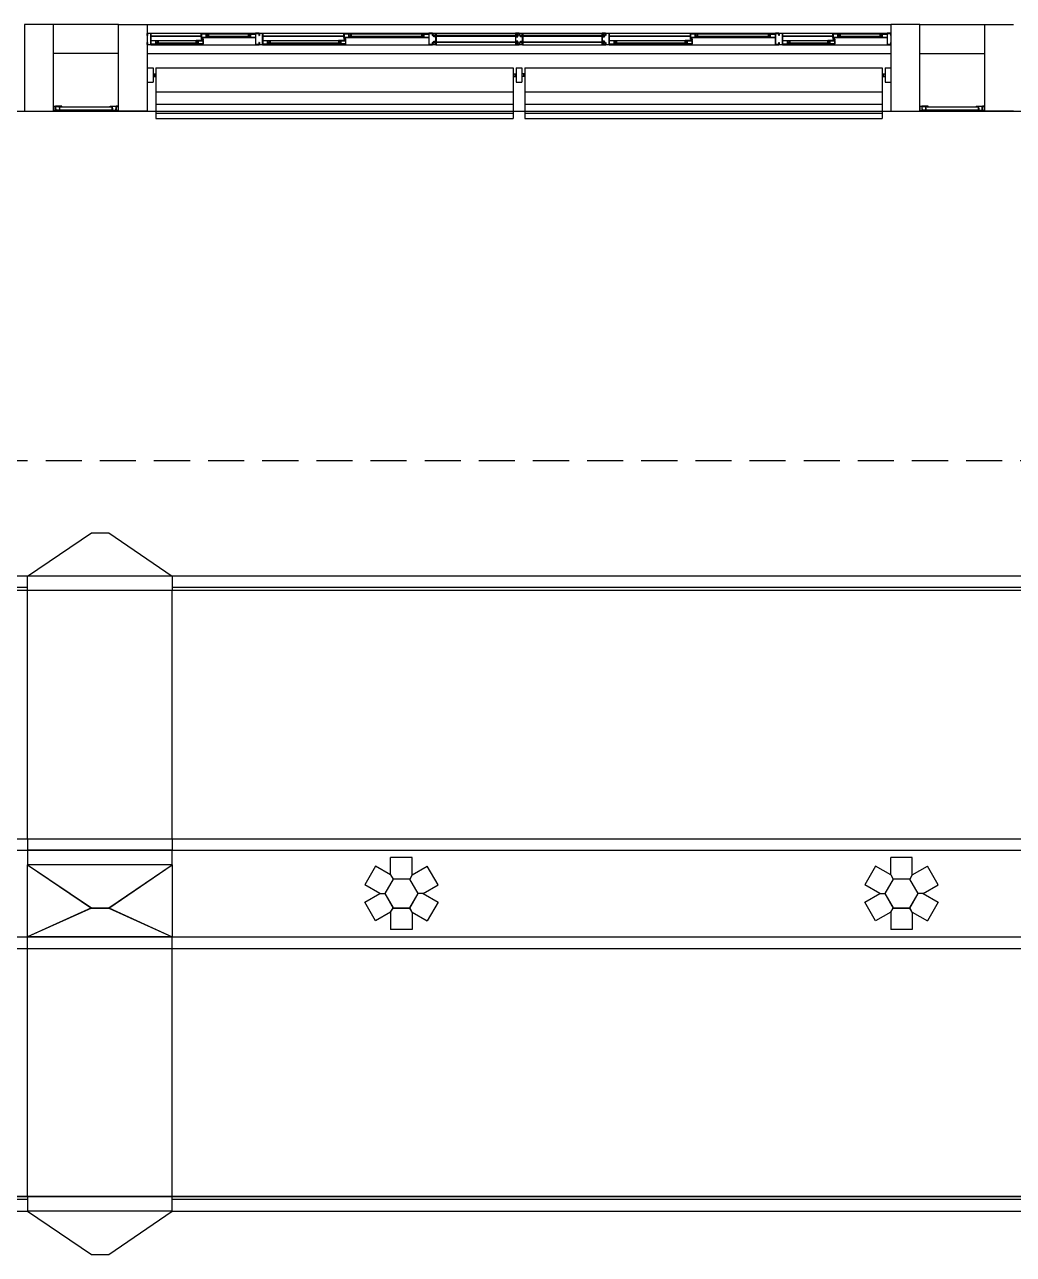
# Model space of a CAD drawing. Header units: millimetres. Extents: x 2686 to 2939, y 1294 to 1441.
# Drawn here: x 2815.47 to 2822.32, y 1324 to 1332.52 of the extents above; entities that cross this region are included whole.
import ezdxf

# ---------------------------------------------------------------- set-up
doc = ezdxf.new("R2010")
doc.units = ezdxf.units.MM
doc.linetypes.add('HIDDEN', pattern=[0.375, 0.25, -0.125])
for name, color, linetype in [('AR-ALV', 2, 'Continuous'), ('AR-BRISES', 1, 'Continuous'), ('AR-CORRIMAO-guardacorpo-V1', 64, 'Continuous'), ('AR-CORRIMAO-V1', 52, 'Continuous'), ('AR-ESQ', 1, 'Continuous'), ('AR-ESTC', 3, 'Continuous'), ('AR-ESTC-V3', 3, 'Continuous'), ('AR-ESTMA-C', 1, 'Continuous'), ('AR-PEITORIL', 1, 'Continuous'), ('AR-PISO-V1', 1, 'Continuous'), ('AR-PISO-V2', 2, 'Continuous'), ('AR-PROJ', 1, 'HIDDEN'), ('BR-LINHAS', 1, 'Continuous'), ('BR-MONTANTE', 242, 'Continuous'), ('BR-PAINEL', 1, 'Continuous'), ('BR-SUPORTE', 1, 'Continuous'), ('DT-ESQ-BAGUETE-C', 1, 'Continuous'), ('DT-ESQ-BAGUETE-V', 1, 'Continuous'), ('DT-ESQ-CHAPA DOBRADA-V', 1, 'Continuous'), ('DT-ESQ-MARCO-V', 1, 'Continuous'), ('DT-ESQ-PERFIL CADEIRA-C', 2, 'Continuous'), ('DT-ESQ-PERFIL CADEIRA-V', 2, 'Continuous'), ('DT-ESQ-PERFIL U SIMPLES-C', 2, 'Continuous'), ('DT-ESQ-PERFIL U-C', 2, 'Continuous'), ('DT-ESQ-PERFIL U-V', 1, 'Continuous'), ('DT-ESQ-VENEZIANA-C', 1, 'Continuous'), ('DT-ESQ-VENEZIANA-V', 1, 'Continuous'), ('DT-ESQ-VIDRO-C', 2, 'Continuous'), ('DT-ESQ-VIDRO-V', 71, 'Continuous'), ('DT-TXTMOD', 1, 'Continuous'), ('ibio', 2, 'Continuous'), ('PLAT-CONG', 7, 'Continuous')]:
    doc.layers.add(name, color=color, linetype=linetype)
doc.styles.add('S10', font='simplex.shx', dxfattribs={"height": 0.1})

# ---------------------------------------------------------------- blocks, each defined once
blk = doc.blocks.new('EF31-P')
at = {"layer": 'DT-ESQ-BAGUETE-C', "ltscale": 0.1}
for points in [[(0.4225, -0.08), (0.409, -0.08), (0.409, -0.0785), (0.422, -0.0785, 0.414214), (0.4225, -0.078), (0.4225, -0.067, 0.414214), (0.422, -0.0665), (0.409, -0.0665), (0.409, -0.065), (0.4225, -0.065, -0.414214), (0.424, -0.0665), (0.424, -0.0785, -0.414214)], [(0.7015, -0.08), (0.715, -0.08), (0.715, -0.0785), (0.702, -0.0785, -0.414214), (0.7015, -0.078), (0.7015, -0.067, -0.414214), (0.702, -0.0665), (0.715, -0.0665), (0.715, -0.065), (0.7015, -0.065, 0.414214), (0.7, -0.0665), (0.7, -0.0785, 0.414214)], [(1.41, -0.08), (1.3965, -0.08), (1.3965, -0.0785), (1.4095, -0.0785, 0.414214), (1.41, -0.078), (1.41, -0.067, 0.414214), (1.4095, -0.0665), (1.3965, -0.0665), (1.3965, -0.065), (1.41, -0.065, -0.414214), (1.4115, -0.0665), (1.4115, -0.0785, -0.414214)], [(1.9015, -0.08), (1.915, -0.08), (1.915, -0.0785), (1.902, -0.0785, -0.414214), (1.9015, -0.078), (1.9015, -0.067, -0.414214), (1.902, -0.0665), (1.915, -0.0665), (1.915, -0.065), (1.9015, -0.065, 0.414214), (1.9, -0.0665), (1.9, -0.0785, 0.414214)], [(3.81, -0.08), (3.7965, -0.08), (3.7965, -0.0785), (3.8095, -0.0785, 0.414214), (3.81, -0.078), (3.81, -0.067, 0.414214), (3.8095, -0.0665), (3.7965, -0.0665), (3.7965, -0.065), (3.81, -0.065, -0.414214), (3.8115, -0.0665), (3.8115, -0.0785, -0.414214)], [(4.3015, -0.08), (4.315, -0.08), (4.315, -0.0785), (4.302, -0.0785, -0.414214), (4.3015, -0.078), (4.3015, -0.067, -0.414214), (4.302, -0.0665), (4.315, -0.0665), (4.315, -0.065), (4.3015, -0.065, 0.414214), (4.3, -0.0665), (4.3, -0.0785, 0.414214)], [(4.7975, -0.08), (4.784, -0.08), (4.784, -0.0785), (4.797, -0.0785, 0.414214), (4.7975, -0.078), (4.7975, -0.067, 0.414214), (4.797, -0.0665), (4.784, -0.0665), (4.784, -0.065), (4.7975, -0.065, -0.414214), (4.799, -0.0665), (4.799, -0.0785, -0.414214)], [(5.0765, -0.08), (5.09, -0.08), (5.09, -0.0785), (5.077, -0.0785, -0.414214), (5.0765, -0.078), (5.0765, -0.067, -0.414214), (5.077, -0.0665), (5.09, -0.0665), (5.09, -0.065), (5.0765, -0.065, 0.414214), (5.075, -0.0665), (5.075, -0.0785, 0.414214)], [(0.0735, -0.125), (0.06, -0.125), (0.06, -0.1235), (0.073, -0.1235, 0.414214), (0.0735, -0.123), (0.0735, -0.112, 0.414214), (0.073, -0.1115), (0.06, -0.1115), (0.06, -0.11), (0.0735, -0.11, -0.414214), (0.075, -0.1115), (0.075, -0.1235, -0.414214)], [(0.339, -0.125), (0.3525, -0.125), (0.3525, -0.1235), (0.3395, -0.1235, -0.414214), (0.339, -0.123), (0.339, -0.112, -0.414214), (0.3395, -0.1115), (0.3525, -0.1115), (0.3525, -0.11), (0.339, -0.11, 0.414214), (0.3375, -0.1115), (0.3375, -0.1235, 0.414214)], [(0.8485, -0.125), (0.835, -0.125), (0.835, -0.1235), (0.848, -0.1235, 0.414214), (0.8485, -0.123), (0.8485, -0.112, 0.414214), (0.848, -0.1115), (0.835, -0.1115), (0.835, -0.11), (0.8485, -0.11, -0.414214), (0.85, -0.1115), (0.85, -0.1235, -0.414214)], [(1.3265, -0.125), (1.34, -0.125), (1.34, -0.1235), (1.327, -0.1235, -0.414214), (1.3265, -0.123), (1.3265, -0.112, -0.414214), (1.327, -0.1115), (1.34, -0.1115), (1.34, -0.11), (1.3265, -0.11, 0.414214), (1.325, -0.1115), (1.325, -0.1235, 0.414214)], [(3.2485, -0.125), (3.235, -0.125), (3.235, -0.1235), (3.248, -0.1235, 0.414214), (3.2485, -0.123), (3.2485, -0.112, 0.414214), (3.248, -0.1115), (3.235, -0.1115), (3.235, -0.11), (3.2485, -0.11, -0.414214), (3.25, -0.1115), (3.25, -0.1235, -0.414214)], [(3.7265, -0.125), (3.74, -0.125), (3.74, -0.1235), (3.727, -0.1235, -0.414214), (3.7265, -0.123), (3.7265, -0.112, -0.414214), (3.727, -0.1115), (3.74, -0.1115), (3.74, -0.11), (3.7265, -0.11, 0.414214), (3.725, -0.1115), (3.725, -0.1235, 0.414214)], [(4.4485, -0.125), (4.435, -0.125), (4.435, -0.1235), (4.448, -0.1235, 0.414214), (4.4485, -0.123), (4.4485, -0.112, 0.414214), (4.448, -0.1115), (4.435, -0.1115), (4.435, -0.11), (4.4485, -0.11, -0.414214), (4.45, -0.1115), (4.45, -0.1235, -0.414214)], [(4.714, -0.125), (4.7275, -0.125), (4.7275, -0.1235), (4.7145, -0.1235, -0.414214), (4.714, -0.123), (4.714, -0.112, -0.414214), (4.7145, -0.1115), (4.7275, -0.1115), (4.7275, -0.11), (4.714, -0.11, 0.414214), (4.7125, -0.1115), (4.7125, -0.1235, 0.414214)]]:
    blk.add_lwpolyline(points, format="xyb", close=True, dxfattribs=at)
at = {"layer": 'DT-ESQ-BAGUETE-V', "ltscale": 0.1}
for p, q in [((0.4225, -0.065), (0.7015, -0.065)), ((1.41, -0.065), (1.9015, -0.065)), ((3.81, -0.065), (4.3015, -0.065)), ((4.7975, -0.065), (5.0765, -0.065)), ((0.0735, -0.11), (0.339, -0.11)), ((0.8485, -0.11), (1.3265, -0.11)), ((3.2485, -0.11), (3.7265, -0.11)), ((4.4485, -0.11), (4.714, -0.11))]:
    blk.add_line(p, q, dxfattribs=at)
at = {"layer": 'DT-ESQ-CHAPA DOBRADA-V', "ltscale": 0.1}
for p, q in [((0.025, -0.077), (0.374, -0.077)), ((0.025, -0.08), (0.374, -0.08)), ((0.8, -0.077), (1.3615, -0.077)), ((0.8, -0.08), (1.3615, -0.08)), ((3.2, -0.077), (3.7615, -0.077)), ((3.2, -0.08), (3.7615, -0.08)), ((4.4, -0.077), (4.749, -0.077)), ((4.4, -0.08), (4.749, -0.08))]:
    blk.add_line(p, q, dxfattribs=at)
at = {"layer": 'DT-ESQ-MARCO-V', "ltscale": 0.1}
for p, q in [((1.9985, -0.06), (2.5515, -0.06)), ((2.5985, -0.06), (3.1515, -0.06)), ((1.9985, -0.14), (2.5515, -0.14)), ((2.5985, -0.14), (3.1515, -0.14))]:
    blk.add_line(p, q, dxfattribs=at)
at = {"layer": 'DT-ESQ-PERFIL CADEIRA-C', "ltscale": 0.1}
for p, q in [((0.025, -0.1335), (0.0735, -0.1335)), ((0.3855, -0.1335), (0.339, -0.1335)), ((0.376, -0.0885), (0.4225, -0.0885)), ((0.75, -0.0885), (0.7015, -0.0885)), ((0.8, -0.1335), (0.8485, -0.1335)), ((1.373, -0.1335), (1.3265, -0.1335)), ((1.3635, -0.0885), (1.41, -0.0885)), ((1.95, -0.0885), (1.9015, -0.0885)), ((3.2, -0.1335), (3.2485, -0.1335)), ((3.773, -0.1335), (3.7265, -0.1335)), ((3.7635, -0.0885), (3.81, -0.0885)), ((4.35, -0.0885), (4.3015, -0.0885)), ((4.4, -0.1335), (4.4485, -0.1335)), ((4.7605, -0.1335), (4.714, -0.1335)), ((4.751, -0.0885), (4.7975, -0.0885)), ((5.125, -0.0885), (5.0765, -0.0885))]:
    blk.add_line(p, q, dxfattribs=at)
for points in [[(0.4225, -0.087, -1), (0.4225, -0.09), (0.376, -0.09, -0.414214), (0.374, -0.088), (0.374, -0.067, -0.414214), (0.376, -0.065), (0.4075, -0.065, -0.414214), (0.409, -0.0665), (0.409, -0.087)], [(0.409, -0.0885, -0.198913), (0.4079, -0.0881, -0.198913), (0.4075, -0.087), (0.4075, -0.067, 0.414214), (0.407, -0.0665), (0.376, -0.0665, 0.414214), (0.3755, -0.067), (0.3755, -0.088, 0.414214), (0.376, -0.0885)], [(0.7015, -0.09), (0.75, -0.09), (0.75, -0.0885), (0.715, -0.0885, 0.198912), (0.7161, -0.0881, 0.198913), (0.7165, -0.087), (0.7165, -0.067, -0.414214), (0.717, -0.0665), (0.75, -0.0665), (0.75, -0.065), (0.7165, -0.065, 0.414214), (0.715, -0.0665), (0.715, -0.0785), (0.715, -0.08), (0.715, -0.087), (0.7015, -0.087, 1)], [(1.41, -0.087, -1), (1.41, -0.09), (1.3635, -0.09, -0.414214), (1.3615, -0.088), (1.3615, -0.067, -0.414214), (1.3635, -0.065), (1.395, -0.065, -0.414214), (1.3965, -0.0665), (1.3965, -0.087)], [(1.3965, -0.0885, -0.198913), (1.3954, -0.0881, -0.198913), (1.395, -0.087), (1.395, -0.067, 0.414214), (1.3945, -0.0665), (1.3635, -0.0665, 0.414214), (1.363, -0.067), (1.363, -0.088, 0.414214), (1.3635, -0.0885)], [(1.9015, -0.09), (1.95, -0.09), (1.95, -0.0885), (1.915, -0.0885, 0.198912), (1.9161, -0.0881, 0.198913), (1.9165, -0.087), (1.9165, -0.067, -0.414214), (1.917, -0.0665), (1.95, -0.0665), (1.95, -0.065), (1.9165, -0.065, 0.414214), (1.915, -0.0665), (1.915, -0.0785), (1.915, -0.08), (1.915, -0.087), (1.9015, -0.087, 1)], [(3.81, -0.087, -1), (3.81, -0.09), (3.7635, -0.09, -0.414214), (3.7615, -0.088), (3.7615, -0.067, -0.414214), (3.7635, -0.065), (3.795, -0.065, -0.414214), (3.7965, -0.0665), (3.7965, -0.087)], [(3.7965, -0.0885, -0.198913), (3.7954, -0.0881, -0.198913), (3.795, -0.087), (3.795, -0.067, 0.414214), (3.7945, -0.0665), (3.7635, -0.0665, 0.414214), (3.763, -0.067), (3.763, -0.088, 0.414214), (3.7635, -0.0885)], [(4.3015, -0.09), (4.35, -0.09), (4.35, -0.0885), (4.315, -0.0885, 0.198912), (4.3161, -0.0881, 0.198913), (4.3165, -0.087), (4.3165, -0.067, -0.414214), (4.317, -0.0665), (4.35, -0.0665), (4.35, -0.065), (4.3165, -0.065, 0.414214), (4.315, -0.0665), (4.315, -0.0785), (4.315, -0.08), (4.315, -0.087), (4.3015, -0.087, 1)], [(4.7975, -0.087, -1), (4.7975, -0.09), (4.751, -0.09, -0.414214), (4.749, -0.088), (4.749, -0.067, -0.414214), (4.751, -0.065), (4.7825, -0.065, -0.414214), (4.784, -0.0665), (4.784, -0.087)], [(4.784, -0.0885, -0.198913), (4.7829, -0.0881, -0.198913), (4.7825, -0.087), (4.7825, -0.067, 0.414214), (4.782, -0.0665), (4.751, -0.0665, 0.414214), (4.7505, -0.067), (4.7505, -0.088, 0.414214), (4.751, -0.0885)], [(5.0765, -0.09), (5.125, -0.09), (5.125, -0.0885), (5.09, -0.0885, 0.198912), (5.0911, -0.0881, 0.198913), (5.0915, -0.087), (5.0915, -0.067, -0.414214), (5.092, -0.0665), (5.125, -0.0665), (5.125, -0.065), (5.0915, -0.065, 0.414214), (5.09, -0.0665), (5.09, -0.0785), (5.09, -0.08), (5.09, -0.087), (5.0765, -0.087, 1)], [(0.0735, -0.135), (0.025, -0.135), (0.025, -0.1335), (0.06, -0.1335, -0.198912), (0.0589, -0.1331, -0.198913), (0.0585, -0.132), (0.0585, -0.112, 0.414214), (0.058, -0.1115), (0.025, -0.1115), (0.025, -0.11), (0.0585, -0.11, -0.414214), (0.06, -0.1115), (0.06, -0.1235), (0.06, -0.125), (0.06, -0.132), (0.0735, -0.132, -1)], [(0.339, -0.132, 1), (0.339, -0.135), (0.3855, -0.135, 0.414214), (0.3875, -0.133), (0.3875, -0.112, 0.414214), (0.3855, -0.11), (0.354, -0.11, 0.414214), (0.3525, -0.1115), (0.3525, -0.132)], [(0.3525, -0.1335, 0.198913), (0.3536, -0.1331, 0.198913), (0.354, -0.132), (0.354, -0.112, -0.414214), (0.3545, -0.1115), (0.3855, -0.1115, -0.414214), (0.386, -0.112), (0.386, -0.133, -0.414214), (0.3855, -0.1335)], [(0.8485, -0.135), (0.8, -0.135), (0.8, -0.1335), (0.835, -0.1335, -0.198912), (0.8339, -0.1331, -0.198913), (0.8335, -0.132), (0.8335, -0.112, 0.414214), (0.833, -0.1115), (0.8, -0.1115), (0.8, -0.11), (0.8335, -0.11, -0.414214), (0.835, -0.1115), (0.835, -0.1235), (0.835, -0.125), (0.835, -0.132), (0.8485, -0.132, -1)], [(1.3265, -0.132, 1), (1.3265, -0.135), (1.373, -0.135, 0.414214), (1.375, -0.133), (1.375, -0.112, 0.414214), (1.373, -0.11), (1.3415, -0.11, 0.414214), (1.34, -0.1115), (1.34, -0.132)], [(1.34, -0.1335, 0.198913), (1.3411, -0.1331, 0.198913), (1.3415, -0.132), (1.3415, -0.112, -0.414214), (1.342, -0.1115), (1.373, -0.1115, -0.414214), (1.3735, -0.112), (1.3735, -0.133, -0.414214), (1.373, -0.1335)], [(3.2485, -0.135), (3.2, -0.135), (3.2, -0.1335), (3.235, -0.1335, -0.198912), (3.2339, -0.1331, -0.198913), (3.2335, -0.132), (3.2335, -0.112, 0.414214), (3.233, -0.1115), (3.2, -0.1115), (3.2, -0.11), (3.2335, -0.11, -0.414214), (3.235, -0.1115), (3.235, -0.1235), (3.235, -0.125), (3.235, -0.132), (3.2485, -0.132, -1)], [(3.7265, -0.132, 1), (3.7265, -0.135), (3.773, -0.135, 0.414214), (3.775, -0.133), (3.775, -0.112, 0.414214), (3.773, -0.11), (3.7415, -0.11, 0.414214), (3.74, -0.1115), (3.74, -0.132)], [(3.74, -0.1335, 0.198913), (3.7411, -0.1331, 0.198913), (3.7415, -0.132), (3.7415, -0.112, -0.414214), (3.742, -0.1115), (3.773, -0.1115, -0.414214), (3.7735, -0.112), (3.7735, -0.133, -0.414214), (3.773, -0.1335)], [(4.4485, -0.135), (4.4, -0.135), (4.4, -0.1335), (4.435, -0.1335, -0.198912), (4.4339, -0.1331, -0.198913), (4.4335, -0.132), (4.4335, -0.112, 0.414214), (4.433, -0.1115), (4.4, -0.1115), (4.4, -0.11), (4.4335, -0.11, -0.414214), (4.435, -0.1115), (4.435, -0.1235), (4.435, -0.125), (4.435, -0.132), (4.4485, -0.132, -1)], [(4.714, -0.132, 1), (4.714, -0.135), (4.7605, -0.135, 0.414214), (4.7625, -0.133), (4.7625, -0.112, 0.414214), (4.7605, -0.11), (4.729, -0.11, 0.414214), (4.7275, -0.1115), (4.7275, -0.132)], [(4.7275, -0.1335, 0.198913), (4.7286, -0.1331, 0.198913), (4.729, -0.132), (4.729, -0.112, -0.414214), (4.7295, -0.1115), (4.7605, -0.1115, -0.414214), (4.761, -0.112), (4.761, -0.133, -0.414214), (4.7605, -0.1335)]]:
    blk.add_lwpolyline(points, format="xyb", close=True, dxfattribs=at)
at = {"layer": 'DT-ESQ-PERFIL CADEIRA-V', "ltscale": 0.1}
for p, q in [((0.0735, -0.135), (0.339, -0.135)), ((0.4075, -0.09), (0.7015, -0.09)), ((0.8485, -0.135), (1.3265, -0.135)), ((1.395, -0.09), (1.9015, -0.09)), ((3.2485, -0.135), (3.7265, -0.135)), ((3.795, -0.09), (4.3015, -0.09)), ((4.4485, -0.135), (4.714, -0.135)), ((4.7825, -0.09), (5.0765, -0.09))]:
    blk.add_line(p, q, dxfattribs=at)
at = {"layer": 'DT-ESQ-PERFIL U SIMPLES-C', "ltscale": 0.1}
for points in [[(0.376, -0.102), (0.384, -0.102), (0.384, -0.1005), (0.376, -0.1005, -0.414214), (0.3755, -0.1), (0.3755, -0.092, -0.414214), (0.376, -0.0915), (0.384, -0.0915), (0.384, -0.09), (0.376, -0.09, 0.414214), (0.374, -0.092), (0.374, -0.1, 0.414214)], [(0.3855, -0.098), (0.3775, -0.098), (0.3775, -0.0995), (0.3855, -0.0995, -0.414214), (0.386, -0.1), (0.386, -0.108, -0.414214), (0.3855, -0.1085), (0.3775, -0.1085), (0.3775, -0.11), (0.3855, -0.11, 0.414214), (0.3875, -0.108), (0.3875, -0.1, 0.414214)], [(1.3635, -0.102), (1.3715, -0.102), (1.3715, -0.1005), (1.3635, -0.1005, -0.414214), (1.363, -0.1), (1.363, -0.092, -0.414214), (1.3635, -0.0915), (1.3715, -0.0915), (1.3715, -0.09), (1.3635, -0.09, 0.414214), (1.3615, -0.092), (1.3615, -0.1, 0.414214)], [(1.373, -0.098), (1.365, -0.098), (1.365, -0.0995), (1.373, -0.0995, -0.414214), (1.3735, -0.1), (1.3735, -0.108, -0.414214), (1.373, -0.1085), (1.365, -0.1085), (1.365, -0.11), (1.373, -0.11, 0.414214), (1.375, -0.108), (1.375, -0.1, 0.414214)], [(3.7635, -0.102), (3.7715, -0.102), (3.7715, -0.1005), (3.7635, -0.1005, -0.414214), (3.763, -0.1), (3.763, -0.092, -0.414214), (3.7635, -0.0915), (3.7715, -0.0915), (3.7715, -0.09), (3.7635, -0.09, 0.414214), (3.7615, -0.092), (3.7615, -0.1, 0.414214)], [(3.773, -0.098), (3.765, -0.098), (3.765, -0.0995), (3.773, -0.0995, -0.414214), (3.7735, -0.1), (3.7735, -0.108, -0.414214), (3.773, -0.1085), (3.765, -0.1085), (3.765, -0.11), (3.773, -0.11, 0.414214), (3.775, -0.108), (3.775, -0.1, 0.414214)], [(4.751, -0.102), (4.759, -0.102), (4.759, -0.1005), (4.751, -0.1005, -0.414214), (4.7505, -0.1), (4.7505, -0.092, -0.414214), (4.751, -0.0915), (4.759, -0.0915), (4.759, -0.09), (4.751, -0.09, 0.414214), (4.749, -0.092), (4.749, -0.1, 0.414214)], [(4.7605, -0.098), (4.7525, -0.098), (4.7525, -0.0995), (4.7605, -0.0995, -0.414214), (4.761, -0.1), (4.761, -0.108, -0.414214), (4.7605, -0.1085), (4.7525, -0.1085), (4.7525, -0.11), (4.7605, -0.11, 0.414214), (4.7625, -0.108), (4.7625, -0.1, 0.414214)]]:
    blk.add_lwpolyline(points, format="xyb", close=True, dxfattribs=at)
at = {"layer": 'DT-ESQ-PERFIL U-C', "ltscale": 0.1}
for points in [[(0, -0.0615, -0.414214), (0.0015, -0.06), (0.0235, -0.06, -0.414214), (0.025, -0.0615), (0.025, -0.1385, -0.414214), (0.0235, -0.14), (0.0015, -0.14, -0.414214), (0, -0.1385), (0, -0.125), (0.0015, -0.125), (0.0015, -0.138, 0.414214), (0.002, -0.1385), (0.023, -0.1385, 0.414214), (0.0235, -0.138), (0.0235, -0.062, 0.414214), (0.023, -0.0615), (0.002, -0.0615, 0.414214), (0.0015, -0.062), (0.0015, -0.075), (0, -0.075)], [(0.775, -0.0615, 0.414214), (0.7735, -0.06), (0.7515, -0.06, 0.414214), (0.75, -0.0615), (0.75, -0.1385, 0.414214), (0.7515, -0.14), (0.7735, -0.14, 0.414214), (0.775, -0.1385), (0.775, -0.125), (0.7735, -0.125), (0.7735, -0.138, -0.414214), (0.773, -0.1385), (0.752, -0.1385, -0.414214), (0.7515, -0.138), (0.7515, -0.062, -0.414214), (0.752, -0.0615), (0.773, -0.0615, -0.414214), (0.7735, -0.062), (0.7735, -0.075), (0.775, -0.075)], [(0.775, -0.0615, -0.414214), (0.7765, -0.06), (0.7985, -0.06, -0.414214), (0.8, -0.0615), (0.8, -0.1385, -0.414214), (0.7985, -0.14), (0.7765, -0.14, -0.414214), (0.775, -0.1385), (0.775, -0.125), (0.7765, -0.125), (0.7765, -0.138, 0.414214), (0.777, -0.1385), (0.798, -0.1385, 0.414214), (0.7985, -0.138), (0.7985, -0.062, 0.414214), (0.798, -0.0615), (0.777, -0.0615, 0.414214), (0.7765, -0.062), (0.7765, -0.075), (0.775, -0.075)], [(1.975, -0.0615, 0.414214), (1.9735, -0.06), (1.9515, -0.06, 0.414214), (1.95, -0.0615), (1.95, -0.1385, 0.414214), (1.9515, -0.14), (1.9735, -0.14, 0.414214), (1.975, -0.1385), (1.975, -0.125), (1.9735, -0.125), (1.9735, -0.138, -0.414214), (1.973, -0.1385), (1.952, -0.1385, -0.414214), (1.9515, -0.138), (1.9515, -0.062, -0.414214), (1.952, -0.0615), (1.973, -0.0615, -0.414214), (1.9735, -0.062), (1.9735, -0.075), (1.975, -0.075)], [(2, -0.1285), (2, -0.1385, -0.414214), (1.9985, -0.14), (1.9765, -0.14, -0.414214), (1.975, -0.1385), (1.975, -0.125), (1.9765, -0.125), (1.9765, -0.138, 0.414214), (1.977, -0.1385), (1.998, -0.1385, 0.414214), (1.9985, -0.138), (1.9985, -0.1285), (1.9855, -0.1285, -0.414214), (1.984, -0.127), (1.984, -0.117, -0.414214), (1.9855, -0.1155), (1.9985, -0.1155), (1.9985, -0.0845), (1.9855, -0.0845, -0.414214), (1.984, -0.083), (1.984, -0.073, -0.414214), (1.9855, -0.0715), (1.9985, -0.0715), (1.9985, -0.062, 0.414214), (1.998, -0.0615), (1.977, -0.0615, 0.414214), (1.9765, -0.062), (1.9765, -0.075), (1.975, -0.075), (1.975, -0.0615, -0.414214), (1.9765, -0.06), (1.9985, -0.06, -0.414214), (2, -0.0615), (2, -0.0715, -0.414214), (1.9985, -0.073), (1.9855, -0.073), (1.9855, -0.083), (1.9985, -0.083), (1.9985, -0.083, -0.414214), (2, -0.0845), (2, -0.1155, -0.414214), (1.9985, -0.117), (1.9985, -0.117), (1.9855, -0.117), (1.9855, -0.127), (1.9985, -0.127, -0.414214)], [(2.55, -0.1285), (2.55, -0.1385, 0.414214), (2.5515, -0.14), (2.5735, -0.14, 0.414214), (2.575, -0.1385), (2.575, -0.125), (2.5735, -0.125), (2.5735, -0.138, -0.414214), (2.573, -0.1385), (2.552, -0.1385, -0.414214), (2.5515, -0.138), (2.5515, -0.1285), (2.5645, -0.1285, 0.414214), (2.566, -0.127), (2.566, -0.117, 0.414214), (2.5645, -0.1155), (2.5515, -0.1155), (2.5515, -0.0845), (2.5645, -0.0845, 0.414214), (2.566, -0.083), (2.566, -0.073, 0.414214), (2.5645, -0.0715), (2.5515, -0.0715), (2.5515, -0.062, -0.414214), (2.552, -0.0615), (2.573, -0.0615, -0.414214), (2.5735, -0.062), (2.5735, -0.075), (2.575, -0.075), (2.575, -0.0615, 0.414214), (2.5735, -0.06), (2.5515, -0.06, 0.414214), (2.55, -0.0615), (2.55, -0.0715, 0.414214), (2.5515, -0.073), (2.5645, -0.073), (2.5645, -0.083), (2.5515, -0.083), (2.5515, -0.083, 0.414214), (2.55, -0.0845), (2.55, -0.1155, 0.414214), (2.5515, -0.117), (2.5515, -0.117), (2.5645, -0.117), (2.5645, -0.127), (2.5515, -0.127, 0.414214)], [(2.6, -0.1285), (2.6, -0.1385, -0.414214), (2.5985, -0.14), (2.5765, -0.14, -0.414214), (2.575, -0.1385), (2.575, -0.125), (2.5765, -0.125), (2.5765, -0.138, 0.414214), (2.577, -0.1385), (2.598, -0.1385, 0.414214), (2.5985, -0.138), (2.5985, -0.1285), (2.5855, -0.1285, -0.414214), (2.584, -0.127), (2.584, -0.117, -0.414214), (2.5855, -0.1155), (2.5985, -0.1155), (2.5985, -0.0845), (2.5855, -0.0845, -0.414214), (2.584, -0.083), (2.584, -0.073, -0.414214), (2.5855, -0.0715), (2.5985, -0.0715), (2.5985, -0.062, 0.414214), (2.598, -0.0615), (2.577, -0.0615, 0.414214), (2.5765, -0.062), (2.5765, -0.075), (2.575, -0.075), (2.575, -0.0615, -0.414214), (2.5765, -0.06), (2.5985, -0.06, -0.414214), (2.6, -0.0615), (2.6, -0.0715, -0.414214), (2.5985, -0.073), (2.5855, -0.073), (2.5855, -0.083), (2.5985, -0.083), (2.5985, -0.083, -0.414214), (2.6, -0.0845), (2.6, -0.1155, -0.414214), (2.5985, -0.117), (2.5985, -0.117), (2.5855, -0.117), (2.5855, -0.127), (2.5985, -0.127, -0.414214)], [(3.15, -0.1285), (3.15, -0.1385, 0.414214), (3.1515, -0.14), (3.1735, -0.14, 0.414214), (3.175, -0.1385), (3.175, -0.125), (3.1735, -0.125), (3.1735, -0.138, -0.414214), (3.173, -0.1385), (3.152, -0.1385, -0.414214), (3.1515, -0.138), (3.1515, -0.1285), (3.1645, -0.1285, 0.414214), (3.166, -0.127), (3.166, -0.117, 0.414214), (3.1645, -0.1155), (3.1515, -0.1155), (3.1515, -0.0845), (3.1645, -0.0845, 0.414214), (3.166, -0.083), (3.166, -0.073, 0.414214), (3.1645, -0.0715), (3.1515, -0.0715), (3.1515, -0.062, -0.414214), (3.152, -0.0615), (3.173, -0.0615, -0.414214), (3.1735, -0.062), (3.1735, -0.075), (3.175, -0.075), (3.175, -0.0615, 0.414214), (3.1735, -0.06), (3.1515, -0.06, 0.414214), (3.15, -0.0615), (3.15, -0.0715, 0.414214), (3.1515, -0.073), (3.1645, -0.073), (3.1645, -0.083), (3.1515, -0.083), (3.1515, -0.083, 0.414214), (3.15, -0.0845), (3.15, -0.1155, 0.414214), (3.1515, -0.117), (3.1515, -0.117), (3.1645, -0.117), (3.1645, -0.127), (3.1515, -0.127, 0.414214)], [(3.175, -0.0615, -0.414214), (3.1765, -0.06), (3.1985, -0.06, -0.414214), (3.2, -0.0615), (3.2, -0.1385, -0.414214), (3.1985, -0.14), (3.1765, -0.14, -0.414214), (3.175, -0.1385), (3.175, -0.125), (3.1765, -0.125), (3.1765, -0.138, 0.414214), (3.177, -0.1385), (3.198, -0.1385, 0.414214), (3.1985, -0.138), (3.1985, -0.062, 0.414214), (3.198, -0.0615), (3.177, -0.0615, 0.414214), (3.1765, -0.062), (3.1765, -0.075), (3.175, -0.075)], [(4.375, -0.0615, 0.414214), (4.3735, -0.06), (4.3515, -0.06, 0.414214), (4.35, -0.0615), (4.35, -0.1385, 0.414214), (4.3515, -0.14), (4.3735, -0.14, 0.414214), (4.375, -0.1385), (4.375, -0.125), (4.3735, -0.125), (4.3735, -0.138, -0.414214), (4.373, -0.1385), (4.352, -0.1385, -0.414214), (4.3515, -0.138), (4.3515, -0.062, -0.414214), (4.352, -0.0615), (4.373, -0.0615, -0.414214), (4.3735, -0.062), (4.3735, -0.075), (4.375, -0.075)], [(4.375, -0.0615, -0.414214), (4.3765, -0.06), (4.3985, -0.06, -0.414214), (4.4, -0.0615), (4.4, -0.1385, -0.414214), (4.3985, -0.14), (4.3765, -0.14, -0.414214), (4.375, -0.1385), (4.375, -0.125), (4.3765, -0.125), (4.3765, -0.138, 0.414214), (4.377, -0.1385), (4.398, -0.1385, 0.414214), (4.3985, -0.138), (4.3985, -0.062, 0.414214), (4.398, -0.0615), (4.377, -0.0615, 0.414214), (4.3765, -0.062), (4.3765, -0.075), (4.375, -0.075)], [(5.15, -0.0615, 0.414214), (5.1485, -0.06), (5.1265, -0.06, 0.414214), (5.125, -0.0615), (5.125, -0.1385, 0.414214), (5.1265, -0.14), (5.1485, -0.14, 0.414214), (5.15, -0.1385), (5.15, -0.125), (5.1485, -0.125), (5.1485, -0.138, -0.414214), (5.148, -0.1385), (5.127, -0.1385, -0.414214), (5.1265, -0.138), (5.1265, -0.062, -0.414214), (5.127, -0.0615), (5.148, -0.0615, -0.414214), (5.1485, -0.062), (5.1485, -0.075), (5.15, -0.075)]]:
    blk.add_lwpolyline(points, format="xyb", close=True, dxfattribs=at)
at = {"layer": 'DT-ESQ-PERFIL U-V', "ltscale": 0.1}
for p, q in [((0.0235, -0.06), (0.7515, -0.06)), ((0.7985, -0.06), (1.9515, -0.06)), ((3.1985, -0.06), (4.3515, -0.06)), ((4.3985, -0.06), (5.1265, -0.06)), ((0.0235, -0.14), (0.7515, -0.14)), ((0.7985, -0.14), (1.9515, -0.14)), ((3.1985, -0.14), (4.3515, -0.14)), ((4.3985, -0.14), (5.1265, -0.14))]:
    blk.add_line(p, q, dxfattribs=at)
at = {"layer": 'DT-ESQ-VIDRO-C', "ltscale": 0.1}
for points in [[(0.7125, -0.085), (0.7125, -0.082), (0.4115, -0.082), (0.4115, -0.085)], [(1.9125, -0.085), (1.9125, -0.082), (1.399, -0.082), (1.399, -0.085)], [(2.5625, -0.081), (2.5625, -0.075), (1.9875, -0.075), (1.9875, -0.081)], [(3.1625, -0.081), (3.1625, -0.075), (2.5875, -0.075), (2.5875, -0.081)], [(4.3125, -0.085), (4.3125, -0.082), (3.799, -0.082), (3.799, -0.085)], [(5.0875, -0.085), (5.0875, -0.082), (4.7865, -0.082), (4.7865, -0.085)], [(0.063, -0.13), (0.063, -0.127), (0.3495, -0.127), (0.3495, -0.13)], [(0.838, -0.13), (0.838, -0.127), (1.337, -0.127), (1.337, -0.13)], [(3.238, -0.13), (3.238, -0.127), (3.737, -0.127), (3.737, -0.13)], [(4.438, -0.13), (4.438, -0.127), (4.7245, -0.127), (4.7245, -0.13)]]:
    blk.add_lwpolyline(points, close=True, dxfattribs=at)
at = {"layer": 'DT-ESQ-VIDRO-V', "ltscale": 0.1}
for points in [[(2.5625, -0.119), (2.5625, -0.125), (1.9875, -0.125), (1.9875, -0.119)], [(3.1625, -0.119), (3.1625, -0.125), (2.5875, -0.125), (2.5875, -0.119)]]:
    blk.add_lwpolyline(points, close=True, dxfattribs=at)
at = {"layer": 'DT-TXTMOD', "ltscale": 0.1, "style": 'S10', "flags": 3}
for tag, p in [('M01', (0.025, -0.28)), ('M02', (0.3253, -0.28)), ('M03', (0.627, -0.28)), ('M04', (0.9288, -0.28)), ('M05', (1.2306, -0.28)), ('M06', (1.5323, -0.28)), ('M07', (1.8341, -0.28)), ('M08', (2.1359, -0.28)), ('M09', (2.4376, -0.28)), ('M10', (2.7394, -0.28)), ('M11', (3.0412, -0.28)), ('M12', (3.3429, -0.28)), ('M13', (3.6447, -0.28)), ('M14', (3.9464, -0.28)), ('M15', (4.2482, -0.28)), ('M16', (4.55, -0.28)), ('M17', (4.8517, -0.28))]:
    blk.add_attdef(tag, p, '', height=0.1, dxfattribs=at)
blk = doc.blocks.new('BR-MODULO1')
at = {"layer": 'BR-LINHAS'}
for p, q in [((0.06, -0.2648), (2.535, -0.2648)), ((2.615, -0.2648), (5.09, -0.2648)), ((0.06, -0.3524), (2.535, -0.3524)), ((0.06, -0.4147), (2.535, -0.4147)), ((2.615, -0.3524), (5.09, -0.3524)), ((2.615, -0.4147), (5.09, -0.4147))]:
    blk.add_line(p, q, dxfattribs=at)
at = {"layer": 'BR-MONTANTE'}
for p, q in [((0, -0.1), (0, -0.2)), ((0, -0.1), (0.04, -0.1)), ((0.04, -0.1), (0.04, -0.2)), ((2.5547, -0.1), (2.5947, -0.1)), ((2.5547, -0.1), (2.5547, -0.2)), ((2.5947, -0.1), (2.5947, -0.2)), ((5.11, -0.1), (5.11, -0.2)), ((5.11, -0.1), (5.15, -0.1)), ((5.15, -0.1), (5.15, -0.2)), ((0, -0.2), (0.04, -0.2)), ((2.5547, -0.2), (2.5947, -0.2)), ((5.11, -0.2), (5.15, -0.2))]:
    blk.add_line(p, q, dxfattribs=at)
at = {"layer": 'BR-PAINEL'}
for p, q in [((0.06, -0.1), (2.535, -0.1)), ((0.06, -0.1), (0.06, -0.45)), ((2.535, -0.1), (2.535, -0.45)), ((2.615, -0.1), (2.615, -0.45)), ((2.615, -0.1), (5.09, -0.1)), ((5.09, -0.1), (5.09, -0.45)), ((0.06, -0.45), (2.535, -0.45)), ((2.615, -0.45), (5.09, -0.45))]:
    blk.add_line(p, q, dxfattribs=at)
at = {"layer": 'BR-SUPORTE'}
for p, q in [((0.04, -0.14), (0.06, -0.14)), ((0.04, -0.16), (0.06, -0.16)), ((0.05, -0.14), (0.05, -0.16)), ((2.5347, -0.14), (2.5547, -0.14)), ((2.5347, -0.16), (2.5547, -0.16)), ((2.5447, -0.14), (2.5447, -0.16)), ((2.6147, -0.14), (2.5947, -0.14)), ((2.6147, -0.16), (2.5947, -0.16)), ((2.6047, -0.14), (2.6047, -0.16)), ((5.09, -0.14), (5.11, -0.14)), ((5.09, -0.16), (5.11, -0.16)), ((5.1, -0.14), (5.1, -0.16))]:
    blk.add_line(p, q, dxfattribs=at)
blk = doc.blocks.new('EF01C-P')
at = {"layer": 'DT-ESQ-BAGUETE-C', "ltscale": 0.1}
for points in [[(0.0015, 0.035), (0.015, 0.035), (0.015, 0.0335), (0.0015, 0.0335), (0.0015, 0.005), (0.015, 0.005), (0.015, 0.0035), (0.0015, 0.0035, -0.414214), (0, 0.005), (0, 0.0335, -0.414214)], [(0.4485, 0.035), (0.435, 0.035), (0.435, 0.0335), (0.4485, 0.0335), (0.4485, 0.005), (0.435, 0.005), (0.435, 0.0035), (0.4485, 0.0035, 0.414214), (0.45, 0.005), (0.45, 0.0335, 0.414214)]]:
    blk.add_lwpolyline(points, format="xyb", close=True, dxfattribs=at)
at = {"layer": 'DT-ESQ-PERFIL CADEIRA-C', "ltscale": 0.1}
for points in [[(0.01, 0.0015), (0.01, 0.003), (0.0015, 0.003, 1), (0.0015, 0), (0.015, 0, 0.414214), (0.0165, 0.0015), (0.0165, 0.0335), (0.043, 0.0335)], [(0.043, 0.0065), (0.018, 0.0065), (0.018, 0.0165), (0.0165, 0.0165), (0.0165, 0.0065, 0.414214), (0.018, 0.005), (0.043, 0.005), (0.0565, 0.005, 1), (0.0565, 0.008), (0.043, 0.008), (0.043, 0.02), (0.043, 0.032), (0.0565, 0.032, 1), (0.0565, 0.035), (0.043, 0.035), (0.0165, 0.035, 0.414214), (0.015, 0.0335), (0.015, 0.0015), (0.0015, 0.0015)], [(0.0415, 0.02), (0.0415, 0.032, -0.414214), (0.043, 0.0335), (0.0565, 0.0335)], [(0.0415, 0.02), (0.0415, 0.008, 0.414214), (0.043, 0.0065), (0.0565, 0.0065)], [(0.407, 0.0065), (0.432, 0.0065), (0.432, 0.0165), (0.4335, 0.0165), (0.4335, 0.0065, -0.414214), (0.432, 0.005), (0.407, 0.005), (0.3935, 0.005, -1), (0.3935, 0.008), (0.407, 0.008), (0.407, 0.02), (0.407, 0.032), (0.3935, 0.032, -1), (0.3935, 0.035), (0.407, 0.035), (0.4335, 0.035, -0.414214), (0.435, 0.0335), (0.435, 0.0015), (0.4485, 0.0015)], [(0.4085, 0.02), (0.4085, 0.032, 0.414214), (0.407, 0.0335), (0.3935, 0.0335)], [(0.4085, 0.02), (0.4085, 0.008, -0.414214), (0.407, 0.0065), (0.3935, 0.0065)], [(0.44, 0.0015), (0.44, 0.003), (0.4485, 0.003, -1), (0.4485, 0), (0.435, 0, -0.414214), (0.4335, 0.0015), (0.4335, 0.0335), (0.407, 0.0335)]]:
    blk.add_lwpolyline(points, format="xyb", dxfattribs=at)
at = {"layer": 'DT-ESQ-PERFIL CADEIRA-V', "ltscale": 0.1}
blk.add_line((0.015, 0), (0.435, 0), dxfattribs=at)
at = {"layer": 'DT-ESQ-VENEZIANA-C', "ltscale": 0.1}
for p, q in [((0.043, 0.0105), (0.407, 0.0105)), ((0.043, 0.009), (0.407, 0.009))]:
    blk.add_line(p, q, dxfattribs=at)
at = {"layer": 'DT-ESQ-VENEZIANA-V', "ltscale": 0.1}
blk.add_line((0.043, 0.031), (0.407, 0.031), dxfattribs=at)
at = {"layer": 'DT-TXTMOD', "ltscale": 0.1, "style": 'S10', "flags": 3}
blk.add_attdef('EF01C', (0.0208, -0.14), '', height=0.1, dxfattribs=at)
blk = doc.blocks.new('pilar15')
at = {"layer": 'AR-ESTMA-C'}
for p, q in [((-0.179, 0.19), (-0.254, 0.06)), ((-0.075, 0.1299), (-0.179, 0.19)), ((0.075, 0.25), (-0.075, 0.25)), ((-0.075, 0.1299), (-0.075, 0.25)), ((0.075, 0.1299), (0.075, 0.25)), ((0.075, 0.1299), (0.179, 0.19)), ((0.254, 0.06), (0.179, 0.19)), ((-0.075, 0.1299), (-0.0577, 0.1)), ((0.075, 0.1299), (0.0577, 0.1)), ((-0.15, 0), (-0.254, 0.06)), ((-0.254, -0.06), (-0.15, 0)), ((-0.15, 0), (-0.1155, 0)), ((0.15, 0), (0.1155, 0)), ((0.15, 0), (0.254, 0.06)), ((0.15, 0), (0.254, -0.06)), ((-0.179, -0.19), (-0.254, -0.06)), ((0.254, -0.06), (0.179, -0.19)), ((-0.075, -0.1299), (-0.179, -0.19)), ((-0.075, -0.1299), (-0.0577, -0.1)), ((-0.075, -0.1299), (-0.075, -0.25)), ((0.075, -0.1299), (0.0577, -0.1)), ((0.075, -0.1299), (0.179, -0.19)), ((0.075, -0.1299), (0.075, -0.25)), ((0.075, -0.25), (-0.075, -0.25))]:
    blk.add_line(p, q, dxfattribs=at)
blk.add_lwpolyline([(0.0577, 0.1), (-0.0577, 0.1), (-0.1155, 0), (-0.0577, -0.1), (0.0577, -0.1), (0.1155, 0)], close=True, dxfattribs=at)
blk = doc.blocks.new('A$C5F2C59A8')
at = {"layer": 'AR-CORRIMAO-guardacorpo-V1', "ltscale": 0.25}
for p, q in [((33.4263, 17.5001), (21.4263, 17.5001)), ((43.8811, 17.5001), (34.4263, 17.5001)), ((33.4263, 17.4201), (21.4263, 17.4201)), ((43.9556, 17.4201), (34.4263, 17.4201)), ((20.4309, 15.6801), (45.7011, 15.6801)), ((33.4263, 15.6801), (33.4263, 15.6001)), ((34.4263, 15.6801), (34.4263, 15.6001)), ((20.4263, 15.6001), (45.7811, 15.6001))]:
    blk.add_line(p, q, dxfattribs=at)
at = {"layer": 'AR-CORRIMAO-V1'}
for p, q in [((20.4263, 15.0001), (46.407, 15.0001)), ((33.4263, 14.9201), (33.4263, 15.0001)), ((34.4263, 14.9201), (34.4263, 15.0001)), ((20.4263, 14.9201), (46.407, 14.9201)), ((33.4263, 13.1801), (21.4263, 13.1801)), ((46.4263, 13.1801), (34.4263, 13.1801)), ((21.4263, 13.1001), (33.4263, 13.1001)), ((34.4263, 13.1001), (46.4263, 13.1001))]:
    blk.add_line(p, q, dxfattribs=at)
at = {"layer": 'AR-ESTC', "ltscale": 0.25}
for p, q in [((33.4263, 17.5001), (33.869, 17.8001)), ((33.869, 17.8001), (33.9874, 17.8001)), ((33.9874, 17.8001), (34.4263, 17.5001)), ((34.4263, 17.5001), (33.4263, 17.5001)), ((33.4263, 17.4001), (33.4263, 17.5001)), ((34.4263, 17.5001), (34.4263, 17.4001)), ((34.4263, 17.4001), (33.4263, 17.4001)), ((34.4263, 15.6001), (33.4263, 15.6001)), ((33.4263, 15.6001), (33.4263, 15.5001)), ((34.4263, 15.5001), (34.4263, 15.6001)), ((34.4263, 15.5001), (33.4263, 15.5001)), ((33.4263, 15.5001), (33.869, 15.2001)), ((33.9874, 15.2001), (34.4263, 15.5001)), ((33.869, 15.2001), (33.9874, 15.2001))]:
    blk.add_line(p, q, dxfattribs=at)
at = {"layer": 'AR-ESTC-V3', "ltscale": 0.25}
for p, q in [((33.4263, 15.0001), (33.4263, 15.5001)), ((34.4263, 15.5001), (34.4263, 15.0001)), ((33.869, 15.2001), (33.4263, 15.0001)), ((33.9874, 15.2001), (34.4263, 15.0001)), ((34.4263, 15.0001), (33.4263, 15.0001)), ((34.4263, 13.2001), (33.4263, 13.2001)), ((33.4263, 13.2001), (33.4263, 13.1001)), ((34.4263, 13.1001), (34.4263, 13.2001)), ((34.4263, 13.1001), (33.4263, 13.1001)), ((33.4263, 13.1001), (33.869, 12.8001)), ((33.9874, 12.8001), (34.4263, 13.1001)), ((33.869, 12.8001), (33.9874, 12.8001))]:
    blk.add_line(p, q, dxfattribs=at)
at = {"layer": 'AR-PISO-V1'}
for p, q in [((33.4263, 13.2001), (33.4263, 14.9201)), ((34.4263, 13.2001), (34.4263, 14.9201)), ((47.5247, 13.2001), (20.4263, 13.2))]:
    blk.add_line(p, q, dxfattribs=at)
at = {"layer": 'AR-PISO-V2'}
for p, q in [((43.9811, 17.4001), (20.4263, 17.4001)), ((33.4263, 15.6801), (33.4263, 17.4001)), ((34.4263, 15.6801), (34.4263, 17.4001))]:
    blk.add_line(p, q, dxfattribs=at)
at = {"layer": 'AR-PROJ'}
blk.add_line((20.4263, 18.3), (48.1391, 18.3), dxfattribs=at)
at = {"layer": 'AR-ESTMA-C', "ltscale": 0.25}
for p in [(36.0147, 15.3001), (39.4789, 15.3001)]:
    blk.add_blockref('pilar15', p, dxfattribs=at)
blk = doc.blocks.new('A$C63644613')
at = {"layer": 'AR-CORRIMAO-guardacorpo-V1', "ltscale": 0.25}
for p, q in [((28.5763, 11.7419), (16.5763, 11.7419)), ((39.0311, 11.7419), (29.5763, 11.7419)), ((28.5763, 11.6619), (16.5763, 11.6619)), ((39.1056, 11.6619), (29.5763, 11.6619)), ((15.5809, 9.9219), (40.8511, 9.9219)), ((28.5763, 9.9219), (28.5763, 9.8419)), ((29.5763, 9.9219), (29.5763, 9.8419)), ((15.5763, 9.8419), (40.9311, 9.8419))]:
    blk.add_line(p, q, dxfattribs=at)
at = {"layer": 'AR-CORRIMAO-V1'}
for p, q in [((15.5763, 9.2419), (41.5571, 9.2419)), ((28.5763, 9.1619), (28.5763, 9.2419)), ((29.5763, 9.1619), (29.5763, 9.2419)), ((15.5763, 9.1619), (41.5571, 9.1619)), ((28.5763, 7.4219), (16.5763, 7.4219)), ((41.5763, 7.4219), (29.5763, 7.4219)), ((16.5763, 7.3419), (28.5763, 7.3419)), ((29.5763, 7.3419), (41.5763, 7.3419))]:
    blk.add_line(p, q, dxfattribs=at)
at = {"layer": 'AR-ESTC', "ltscale": 0.25}
for p, q in [((28.5763, 11.7419), (29.019, 12.0419)), ((29.019, 12.0419), (29.1375, 12.0419)), ((29.1375, 12.0419), (29.5763, 11.7419)), ((29.5763, 11.7419), (28.5763, 11.7419)), ((28.5763, 11.6419), (28.5763, 11.7419)), ((29.5763, 11.7419), (29.5763, 11.6419)), ((29.5763, 11.6419), (28.5763, 11.6419)), ((29.5763, 9.8419), (28.5763, 9.8419)), ((28.5763, 9.8419), (28.5763, 9.7419)), ((29.5763, 9.7419), (29.5763, 9.8419)), ((29.5763, 9.7419), (28.5763, 9.7419)), ((28.5763, 9.7419), (29.019, 9.4419)), ((29.1375, 9.4419), (29.5763, 9.7419)), ((29.019, 9.4419), (29.1375, 9.4419))]:
    blk.add_line(p, q, dxfattribs=at)
at = {"layer": 'AR-ESTC-V3', "ltscale": 0.25}
for p, q in [((28.5763, 9.2419), (28.5763, 9.7419)), ((29.5763, 9.7419), (29.5763, 9.2419)), ((29.019, 9.4419), (28.5763, 9.2419)), ((29.1375, 9.4419), (29.5763, 9.2419)), ((29.5763, 9.2419), (28.5763, 9.2419)), ((29.5763, 7.4419), (28.5763, 7.4419)), ((28.5763, 7.4419), (28.5763, 7.3419)), ((29.5763, 7.3419), (29.5763, 7.4419)), ((29.5763, 7.3419), (28.5763, 7.3419)), ((28.5763, 7.3419), (29.019, 7.0419)), ((29.1375, 7.0419), (29.5763, 7.3419)), ((29.019, 7.0419), (29.1375, 7.0419))]:
    blk.add_line(p, q, dxfattribs=at)
at = {"layer": 'AR-PISO-V1'}
for p, q in [((28.5763, 7.4419), (28.5763, 9.1619)), ((29.5763, 7.4419), (29.5763, 9.1619)), ((42.6748, 7.4419), (15.5763, 7.4419))]:
    blk.add_line(p, q, dxfattribs=at)
at = {"layer": 'AR-PISO-V2'}
for p, q in [((39.1311, 11.6419), (15.5763, 11.6419)), ((28.5763, 9.9219), (28.5763, 11.6419)), ((29.5763, 9.9219), (29.5763, 11.6419))]:
    blk.add_line(p, q, dxfattribs=at)
at = {"layer": 'AR-PROJ'}
blk.add_line((15.5763, 12.5419), (43.2891, 12.5419), dxfattribs=at)
at = {"layer": 'AR-ESTMA-C', "ltscale": 0.25}
for p in [(31.1648, 9.5419), (34.6289, 9.5419)]:
    blk.add_blockref('pilar15', p, dxfattribs=at)
blk = doc.blocks.new('A$C53EB3577')
at = {"layer": 'AR-CORRIMAO-guardacorpo-V1', "ltscale": 0.25}
for p, q in [((28.5763, 20.2), (16.5763, 20.2)), ((39.0311, 20.2), (29.5763, 20.2)), ((28.5763, 20.12), (16.5763, 20.12)), ((39.1056, 20.12), (29.5763, 20.12)), ((15.5809, 18.38), (40.8511, 18.38)), ((28.5763, 18.38), (28.5763, 18.3)), ((29.5763, 18.38), (29.5763, 18.3)), ((15.5763, 18.3), (40.9311, 18.3))]:
    blk.add_line(p, q, dxfattribs=at)
at = {"layer": 'AR-CORRIMAO-V1'}
for p, q in [((15.5763, 17.7), (41.5571, 17.7)), ((28.5763, 17.62), (28.5763, 17.7)), ((29.5763, 17.62), (29.5763, 17.7)), ((15.5763, 17.62), (41.5571, 17.62)), ((28.5763, 15.88), (16.5763, 15.88)), ((41.5763, 15.88), (29.5763, 15.88)), ((16.5763, 15.8), (28.5763, 15.8)), ((29.5763, 15.8), (41.5763, 15.8))]:
    blk.add_line(p, q, dxfattribs=at)
at = {"layer": 'AR-ESTC', "ltscale": 0.25}
for p, q in [((28.5763, 20.2), (29.019, 20.5)), ((29.019, 20.5), (29.1375, 20.5)), ((29.1375, 20.5), (29.5763, 20.2)), ((29.5763, 20.2), (28.5763, 20.2)), ((28.5763, 20.1), (28.5763, 20.2)), ((29.5763, 20.2), (29.5763, 20.1)), ((29.5763, 20.1), (28.5763, 20.1)), ((29.5763, 18.3), (28.5763, 18.3)), ((28.5763, 18.3), (28.5763, 18.2)), ((29.5763, 18.2), (29.5763, 18.3)), ((29.5763, 18.2), (28.5763, 18.2)), ((28.5763, 18.2), (29.019, 17.9)), ((29.1375, 17.9), (29.5763, 18.2)), ((29.019, 17.9), (29.1375, 17.9))]:
    blk.add_line(p, q, dxfattribs=at)
at = {"layer": 'AR-ESTC-V3', "ltscale": 0.25}
for p, q in [((28.5763, 17.7), (28.5763, 18.2)), ((29.5763, 18.2), (29.5763, 17.7)), ((29.019, 17.9), (28.5763, 17.7)), ((29.1375, 17.9), (29.5763, 17.7)), ((29.5763, 17.7), (28.5763, 17.7)), ((29.5763, 15.9), (28.5763, 15.9)), ((28.5763, 15.9), (28.5763, 15.8)), ((29.5763, 15.8), (29.5763, 15.9)), ((29.5763, 15.8), (28.5763, 15.8)), ((28.5763, 15.8), (29.019, 15.5)), ((29.1375, 15.5), (29.5763, 15.8)), ((29.019, 15.5), (29.1375, 15.5))]:
    blk.add_line(p, q, dxfattribs=at)
at = {"layer": 'AR-PISO-V1'}
for p, q in [((28.5763, 15.9), (28.5763, 17.62)), ((29.5763, 15.9), (29.5763, 17.62)), ((42.6748, 15.9), (15.5763, 15.9))]:
    blk.add_line(p, q, dxfattribs=at)
at = {"layer": 'AR-PISO-V2'}
for p, q in [((39.1311, 20.1), (15.5763, 20.1)), ((28.5763, 18.38), (28.5763, 20.1)), ((29.5763, 18.38), (29.5763, 20.1))]:
    blk.add_line(p, q, dxfattribs=at)
at = {"layer": 'AR-PROJ'}
blk.add_line((15.5763, 21), (43.2891, 21), dxfattribs=at)
at = {"layer": 'AR-ESTMA-C', "ltscale": 0.25}
for p in [(31.1648, 18), (34.6289, 18)]:
    blk.add_blockref('pilar15', p, dxfattribs=at)

msp = doc.modelspace()

# ---------------------------------------------------------------- linework, layer by layer
at = {"layer": 'AR-ALV'}
for p, q in [((2816.1207, 1332.5249), (2815.6707, 1332.5249)), ((2821.6707, 1332.5249), (2822.1207, 1332.5249)), ((2816.1207, 1332.3249), (2815.6707, 1332.3249)), ((2821.6707, 1332.3249), (2822.1207, 1332.3249))]:
    msp.add_line(p, q, dxfattribs=at)
at = {"layer": 'AR-ESTC'}
for p, q in [((2815.6707, 1332.5249), (2815.4707, 1332.5249)), ((2815.4707, 1332.5249), (2815.4707, 1331.9249)), ((2815.6707, 1331.9249), (2815.6707, 1332.5249)), ((2816.1207, 1332.5249), (2816.3207, 1332.5249)), ((2816.1207, 1331.9249), (2816.1207, 1332.5249)), ((2816.3207, 1332.5249), (2816.3207, 1331.9249)), ((2821.6707, 1332.5249), (2821.4707, 1332.5249)), ((2821.4707, 1332.5249), (2821.4707, 1331.9249)), ((2821.6707, 1331.9249), (2821.6707, 1332.5249)), ((2822.1207, 1332.5249), (2822.3207, 1332.5249)), ((2822.1207, 1331.9249), (2822.1207, 1332.5249)), ((2815.4707, 1331.9249), (2815.6707, 1331.9249)), ((2816.3207, 1331.9249), (2816.1207, 1331.9249)), ((2821.4707, 1331.9249), (2821.6707, 1331.9249)), ((2822.3207, 1331.9249), (2822.1207, 1331.9249))]:
    msp.add_line(p, q, dxfattribs=at)
at = {"layer": 'AR-PEITORIL'}
for p, q in [((2816.3207, 1332.5249), (2821.4707, 1332.5249)), ((2816.3207, 1332.3249), (2821.4707, 1332.3249))]:
    msp.add_line(p, q, dxfattribs=at)
at = {"layer": 'ibio'}
msp.add_line((2803.4707, 1331.9249), (2870.3207, 1331.9249), dxfattribs=at)

# ---------------------------------------------------------------- block references
at = {"layer": 'AR-BRISES'}
msp.add_blockref('BR-MODULO1', (2816.3207, 1332.3249), dxfattribs=at)
at = {"layer": 'AR-ESQ'}
for name, p in [('EF31-P', (2816.3207, 1332.5249)), ('EF01C-P', (2815.6707, 1331.9249)), ('EF01C-P', (2821.6707, 1331.9249))]:
    msp.add_blockref(name, p, dxfattribs=at)
at = {"layer": 'PLAT-CONG'}
for name, p in [('A$C5F2C59A8', (2782.0656, 1311.2043)), ('A$C63644613', (2786.9156, 1316.9624)), ('A$C53EB3577', (2786.9156, 1308.5043))]:
    msp.add_blockref(name, p, dxfattribs=at)

doc.saveas('drawing.dxf')
